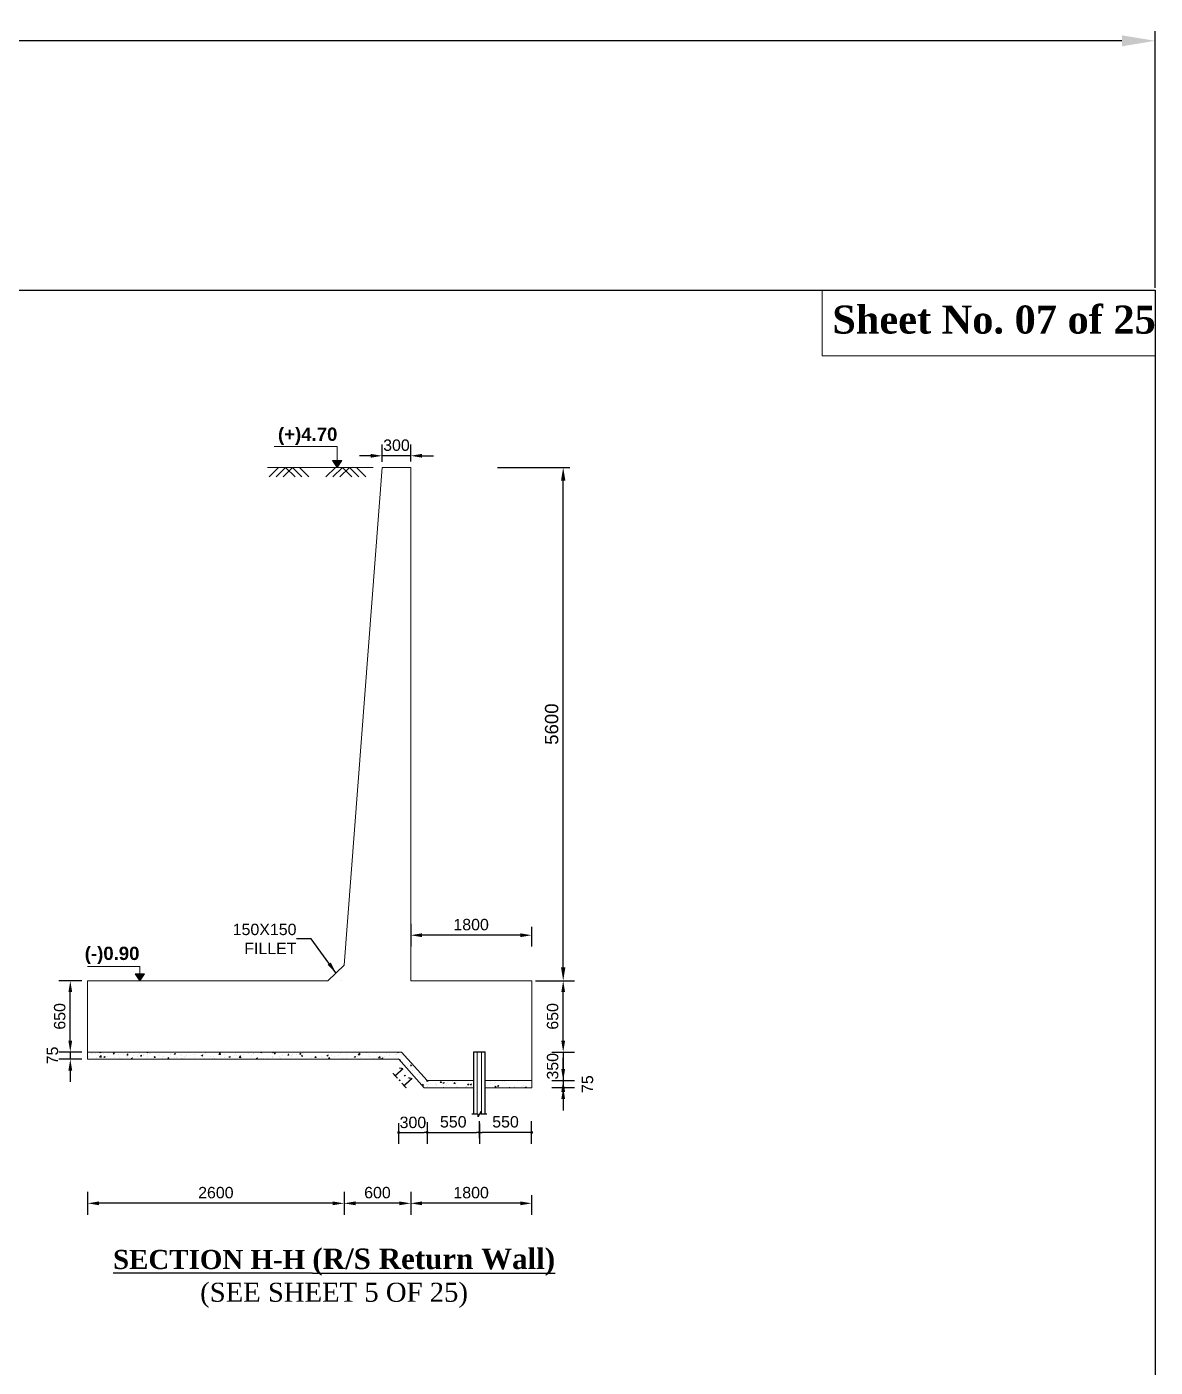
# Model space of a CAD drawing. Extents: x -358915 to 1258323, y -1667244 to -305611.
# Drawn here: x 372996 to 384873, y -1472801 to -1458699 of the extents above; entities that cross this region are included whole.
import ezdxf

# ---------------------------------------------------------------- set-up
doc = ezdxf.new("R2010")
doc.units = 0
doc.header["$LTSCALE"] = 300
doc.header["$MEASUREMENT"] = 0
doc.layers.get('0').update_dxf_attribs({"linetype": 'CONTINUOUS'})
doc.layers.get('DEFPOINTS').update_dxf_attribs({"linetype": 'CONTINUOUS'})
for name, color, linetype in [('Box', 7, 'CONTINUOUS'), ('LINE', 7, 'CONTINUOUS'), ('TXT', 7, 'CONTINUOUS')]:
    doc.layers.add(name, color=color, linetype=linetype)
doc.layers.add('Dim', color=7, linetype='CONTINUOUS', lineweight=9)
doc.layers.add('HATCH', color=252, linetype='CONTINUOUS', lineweight=5)
doc.styles.add('Arial', font='arial.ttf')
doc.styles.add('DIM', font='isocp3.shx')
doc.dimstyles.new('3', dxfattribs={"dimtxt": 225, "dimasz": 350, "dimexe": 100, "dimexo": 25, "dimgap": 9, "dimtad": 0, "dimdec": 0, "dimzin": 0, "dimdsep": 46, "dimtxsty": 'Standard', "dimcen": 0, "dimclrd": 5, "dimclre": 6, "dimclrt": 256, "dimadec": 0, "dimazin": 0, "dimtfac": 1, "dimtdec": 0, "dimtofl": 0, "dimtmove": 2, "dimatfit": 3, "dimfxl": 1, "dimtolj": 1, "dimtzin": 0, "dimarcsym": 0})
doc.dimstyles.new('dim_60', dxfattribs={"dimtxt": 120, "dimasz": 120, "dimexe": 60, "dimexo": 60, "dimgap": 50, "dimtad": 1, "dimdec": 0, "dimzin": 0, "dimdsep": 46, "dimtxsty": 'DIM', "dimcen": 0.09, "dimclrd": 5, "dimclre": 5, "dimclrt": 7, "dimadec": 0, "dimazin": 0, "dimtfac": 1, "dimtdec": 0, "dimtmove": 0, "dimatfit": 3, "dimfxl": 1, "dimtolj": 1, "dimtzin": 0, "dimarcsym": 0})
doc.dimstyles.new('dim_70', dxfattribs={"dimtxt": 140, "dimasz": 140, "dimexe": 70, "dimexo": 40, "dimgap": 50, "dimtad": 1, "dimdec": 0, "dimzin": 0, "dimdsep": 46, "dimtxsty": 'Arial', "dimcen": 0.09, "dimclrd": 5, "dimclre": 5, "dimclrt": 7, "dimadec": 0, "dimazin": 0, "dimtfac": 1, "dimtdec": 0, "dimtmove": 0, "dimatfit": 3, "dimfxl": 1, "dimtolj": 1, "dimtzin": 0, "dimarcsym": 0})

# ---------------------------------------------------------------- blocks, each defined once
blk = doc.blocks.new('*D347')
at = {"layer": 'DEFPOINTS', "color": 0, "ltscale": 500, "transparency": 16777216}
for p in [(376737, -1463212), (376737, -1463336), (377037, -1463332)]:
    blk.add_point(p, dxfattribs=at)
at = {"layer": 'Dim', "color": 5, "lineweight": -2, "ltscale": 500, "transparency": 16777216}
for p, q in [((376737, -1463276), (376737, -1463092)), ((377037, -1463272), (377037, -1463092)), ((376617, -1463212), (376497, -1463212)), ((377037, -1463212), (376737, -1463212)), ((377157, -1463212), (377277, -1463212))]:
    blk.add_line(p, q, dxfattribs=at)
at = {"layer": 'Dim', "color": 5, "ltscale": 500, "transparency": 16777216}
for points in [[(376617, -1463192), (376617, -1463232), (376737, -1463212)], [(377157, -1463192), (377157, -1463232), (377037, -1463212)]]:
    blk.add_solid(points, dxfattribs=at)
at = {"layer": 'Dim', "color": 7, "ltscale": 500, "transparency": 16777216, "insert": (376887, -1463101), "char_height": 120, "attachment_point": 5, "style": 'Arial'}
blk.add_mtext('\\A1;300', dxfattribs=at)
blk = doc.blocks.new('*D348')
at = {"layer": 'DEFPOINTS', "color": 0, "ltscale": 500, "transparency": 16777216}
for p in [(378441, -1469485), (378192, -1469785), (378642, -1469785)]:
    blk.add_point(p, dxfattribs=at)
at = {"layer": 'Dim', "color": 5, "lineweight": -2, "ltscale": 500, "transparency": 16777216}
for p, q in [((378642, -1469365), (378642, -1469245)), ((378522, -1469485), (378762, -1469485)), ((378642, -1469485), (378642, -1469785)), ((378522, -1469785), (378762, -1469785)), ((378642, -1469905), (378642, -1470025))]:
    blk.add_line(p, q, dxfattribs=at)
at = {"layer": 'Dim', "color": 5, "ltscale": 500, "transparency": 16777216}
for points in [[(378622, -1469365), (378662, -1469365), (378642, -1469485)], [(378622, -1469905), (378662, -1469905), (378642, -1469785)]]:
    blk.add_solid(points, dxfattribs=at)
at = {"layer": 'Dim', "color": 7, "ltscale": 500, "transparency": 16777216, "insert": (378531, -1469635), "char_height": 120, "attachment_point": 5, "rotation": 90, "style": 'Arial'}
blk.add_mtext('\\A1;350', dxfattribs=at)
blk = doc.blocks.new('*D349')
at = {"layer": 'DEFPOINTS', "color": 0, "ltscale": 500, "transparency": 16777216}
for p in [(378192, -1469785), (378192, -1469860), (378642, -1469860)]:
    blk.add_point(p, dxfattribs=at)
at = {"layer": 'Dim', "color": 5, "lineweight": -2, "ltscale": 500, "transparency": 16777216}
for p, q in [((378642, -1469665), (378642, -1469545)), ((378522, -1469785), (378762, -1469785)), ((378522, -1469860), (378762, -1469860)), ((378642, -1469785), (378642, -1469860)), ((378642, -1469980), (378642, -1470100))]:
    blk.add_line(p, q, dxfattribs=at)
at = {"layer": 'Dim', "color": 5, "ltscale": 500, "transparency": 16777216}
for points in [[(378622, -1469665), (378662, -1469665), (378642, -1469785)], [(378622, -1469980), (378662, -1469980), (378642, -1469860)]]:
    blk.add_solid(points, dxfattribs=at)
at = {"layer": 'Dim', "color": 7, "ltscale": 500, "transparency": 16777216, "insert": (378898, -1469823), "char_height": 120, "attachment_point": 5, "rotation": 90, "style": 'Arial'}
blk.add_mtext('\\A1;75', dxfattribs=at)
blk = doc.blocks.new('*D350')
at = {"layer": 'DEFPOINTS', "color": 0, "ltscale": 500, "transparency": 16777216}
for p in [(373454, -1469560), (373700, -1469560), (373856, -1469485)]:
    blk.add_point(p, dxfattribs=at)
at = {"layer": 'Dim', "color": 5, "lineweight": -2, "ltscale": 500, "transparency": 16777216}
for p, q in [((373454, -1469365), (373454, -1469245)), ((373574, -1469485), (373334, -1469485)), ((373574, -1469560), (373334, -1469560)), ((373454, -1469485), (373454, -1469560)), ((373454, -1469680), (373454, -1469800))]:
    blk.add_line(p, q, dxfattribs=at)
at = {"layer": 'Dim', "color": 5, "ltscale": 500, "transparency": 16777216}
for points in [[(373434, -1469365), (373474, -1469365), (373454, -1469485)], [(373434, -1469680), (373474, -1469680), (373454, -1469560)]]:
    blk.add_solid(points, dxfattribs=at)
at = {"layer": 'Dim', "color": 7, "ltscale": 500, "transparency": 16777216, "insert": (373266, -1469521), "char_height": 120, "attachment_point": 5, "rotation": 90, "style": 'Arial'}
blk.add_mtext('\\A1;75', dxfattribs=at)
blk = doc.blocks.new('*D351')
at = {"layer": 'DEFPOINTS', "color": 0, "ltscale": 500, "transparency": 16777216}
for p in [(376336, -1468987), (377037, -1468987), (376336, -1471077)]:
    blk.add_point(p, dxfattribs=at)
at = {"layer": 'Dim', "color": 5, "lineweight": -2, "ltscale": 500, "transparency": 16777216}
for p, q in [((376336, -1470957), (376336, -1471197)), ((377037, -1470957), (377037, -1471197)), ((376917, -1471077), (376456, -1471077))]:
    blk.add_line(p, q, dxfattribs=at)
at = {"layer": 'Dim', "color": 5, "ltscale": 500, "transparency": 16777216}
for points in [[(376456, -1471057), (376456, -1471097), (376336, -1471077)], [(376917, -1471057), (376917, -1471097), (377037, -1471077)]]:
    blk.add_solid(points, dxfattribs=at)
at = {"layer": 'Dim', "color": 7, "ltscale": 500, "transparency": 16777216, "insert": (376687, -1470965), "char_height": 120, "attachment_point": 5, "style": 'Arial'}
blk.add_mtext('\\A1;600', dxfattribs=at)
blk = doc.blocks.new('*D352')
at = {"layer": 'DEFPOINTS', "color": 0, "ltscale": 500, "transparency": 16777216}
for p in [(376336, -1468987), (373636, -1469977), (373636, -1471077)]:
    blk.add_point(p, dxfattribs=at)
at = {"layer": 'Dim', "color": 5, "lineweight": -2, "ltscale": 500, "transparency": 16777216}
for p, q in [((373636, -1470957), (373636, -1471197)), ((376336, -1470957), (376336, -1471197)), ((376216, -1471077), (373756, -1471077))]:
    blk.add_line(p, q, dxfattribs=at)
at = {"layer": 'Dim', "color": 5, "ltscale": 500, "transparency": 16777216}
for points in [[(373756, -1471057), (373756, -1471097), (373636, -1471077)], [(376216, -1471057), (376216, -1471097), (376336, -1471077)]]:
    blk.add_solid(points, dxfattribs=at)
at = {"layer": 'Dim', "color": 7, "ltscale": 500, "transparency": 16777216, "insert": (374986, -1470965), "char_height": 120, "attachment_point": 5, "style": 'Arial'}
blk.add_mtext('\\A1;2600', dxfattribs=at)
blk = doc.blocks.new('*D353')
at = {"layer": 'DEFPOINTS', "color": 0, "ltscale": 500, "transparency": 16777216}
for p in [(373454, -1468735), (373728, -1468735), (373728, -1469485)]:
    blk.add_point(p, dxfattribs=at)
at = {"layer": 'Dim', "color": 5, "lineweight": -2, "ltscale": 500, "transparency": 16777216}
for p, q in [((373574, -1468735), (373334, -1468735)), ((373454, -1469365), (373454, -1468855)), ((373574, -1469485), (373334, -1469485))]:
    blk.add_line(p, q, dxfattribs=at)
at = {"layer": 'Dim', "color": 5, "ltscale": 500, "transparency": 16777216}
for points in [[(373434, -1468855), (373474, -1468855), (373454, -1468735)], [(373434, -1469365), (373474, -1469365), (373454, -1469485)]]:
    blk.add_solid(points, dxfattribs=at)
at = {"layer": 'Dim', "color": 7, "ltscale": 500, "transparency": 16777216, "insert": (373343, -1469110), "char_height": 120, "attachment_point": 5, "rotation": 90, "style": 'Arial'}
blk.add_mtext('\\A1;650', dxfattribs=at)
blk = doc.blocks.new('*D354')
at = {"layer": 'DEFPOINTS', "color": 0, "ltscale": 500, "transparency": 16777216}
for p in [(378192, -1468735), (378642, -1468735), (378192, -1469485)]:
    blk.add_point(p, dxfattribs=at)
at = {"layer": 'Dim', "color": 5, "lineweight": -2, "ltscale": 500, "transparency": 16777216}
for p, q in [((378522, -1468735), (378762, -1468735)), ((378642, -1469365), (378642, -1468855)), ((378522, -1469485), (378762, -1469485))]:
    blk.add_line(p, q, dxfattribs=at)
at = {"layer": 'Dim', "color": 5, "ltscale": 500, "transparency": 16777216}
for points in [[(378622, -1468855), (378662, -1468855), (378642, -1468735)], [(378622, -1469365), (378662, -1469365), (378642, -1469485)]]:
    blk.add_solid(points, dxfattribs=at)
at = {"layer": 'Dim', "color": 7, "ltscale": 500, "transparency": 16777216, "insert": (378531, -1469110), "char_height": 120, "attachment_point": 5, "rotation": 90, "style": 'Arial'}
blk.add_mtext('\\A1;650', dxfattribs=at)
blk = doc.blocks.new('_Dot')
at = {"color": 0, "linetype": 'ByBlock', "lineweight": -2}
blk.add_line((-0.5, 0), (-1, 0), dxfattribs=at)
at = {"color": 0, "linetype": 'ByBlock', "const_width": 0.5}
blk.add_lwpolyline([(-0.25, 0, 1), (0.25, 0, 1)], format="xyb", close=True, dxfattribs=at)
blk = doc.blocks.new('*D355')
at = {"layer": 'DEFPOINTS', "color": 0, "ltscale": 500, "transparency": 16777216}
for p in [(377760, -1470331), (377760, -1470451), (378310, -1470521)]:
    blk.add_point(p, dxfattribs=at)
at = {"layer": 'Dim', "color": 5, "lineweight": -2, "ltscale": 500, "transparency": 16777216}
for p, q in [((377760, -1470391), (377760, -1470211)), ((378310, -1470451), (378310, -1470211)), ((378280, -1470331), (377790, -1470331))]:
    blk.add_line(p, q, dxfattribs=at)
at = {"layer": 'Dim', "color": 5, "lineweight": -2, "ltscale": 500, "transparency": 16777216, "xscale": 30, "yscale": 30, "zscale": 30, "rotation": 180}
blk.add_blockref('_Dot', (377760, -1470331), dxfattribs=at)
at = {"layer": 'Dim', "color": 5, "lineweight": -2, "ltscale": 500, "transparency": 16777216, "xscale": 30, "yscale": 30, "zscale": 30}
blk.add_blockref('_Dot', (378310, -1470331), dxfattribs=at)
at = {"layer": 'Dim', "color": 7, "ltscale": 500, "transparency": 16777216, "insert": (378035, -1470220), "char_height": 120, "attachment_point": 5, "style": 'Arial'}
blk.add_mtext('\\A1;550', dxfattribs=at)
blk = doc.blocks.new('*D356')
at = {"layer": 'DEFPOINTS', "color": 0, "ltscale": 500, "transparency": 16777216}
for p in [(377210, -1470164), (377760, -1470176), (377760, -1470331)]:
    blk.add_point(p, dxfattribs=at)
at = {"layer": 'Dim', "color": 5, "lineweight": -2, "ltscale": 500, "transparency": 16777216}
for p, q in [((377210, -1470224), (377210, -1470451)), ((377760, -1470236), (377760, -1470451)), ((377240, -1470331), (377730, -1470331))]:
    blk.add_line(p, q, dxfattribs=at)
at = {"layer": 'Dim', "color": 5, "lineweight": -2, "ltscale": 500, "transparency": 16777216, "xscale": 30, "yscale": 30, "zscale": 30, "rotation": 180}
blk.add_blockref('_Dot', (377210, -1470331), dxfattribs=at)
at = {"layer": 'Dim', "color": 5, "lineweight": -2, "ltscale": 500, "transparency": 16777216, "xscale": 30, "yscale": 30, "zscale": 30}
blk.add_blockref('_Dot', (377760, -1470331), dxfattribs=at)
at = {"layer": 'Dim', "color": 7, "ltscale": 500, "transparency": 16777216, "insert": (377485, -1470220), "char_height": 120, "attachment_point": 5, "style": 'Arial'}
blk.add_mtext('\\A1;550', dxfattribs=at)
blk = doc.blocks.new('*D357')
at = {"layer": 'DEFPOINTS', "color": 0, "ltscale": 500, "transparency": 16777216}
for p in [(376910, -1470172), (377210, -1470214), (377210, -1470331)]:
    blk.add_point(p, dxfattribs=at)
at = {"layer": 'Dim', "color": 5, "lineweight": -2, "ltscale": 500, "transparency": 16777216}
for p, q in [((376910, -1470232), (376910, -1470451)), ((377210, -1470274), (377210, -1470451)), ((376940, -1470331), (377180, -1470331))]:
    blk.add_line(p, q, dxfattribs=at)
at = {"layer": 'Dim', "color": 5, "lineweight": -2, "ltscale": 500, "transparency": 16777216, "xscale": 30, "yscale": 30, "zscale": 30, "rotation": 180}
blk.add_blockref('_Dot', (376910, -1470331), dxfattribs=at)
at = {"layer": 'Dim', "color": 5, "lineweight": -2, "ltscale": 500, "transparency": 16777216, "xscale": 30, "yscale": 30, "zscale": 30}
blk.add_blockref('_Dot', (377210, -1470331), dxfattribs=at)
at = {"layer": 'Dim', "color": 7, "ltscale": 500, "transparency": 16777216, "insert": (377060, -1470226), "char_height": 120, "attachment_point": 5, "style": 'Arial'}
blk.add_mtext('\\A1;300', dxfattribs=at)
blk = doc.blocks.new('*D358')
at = {"layer": 'DEFPOINTS', "color": 0, "ltscale": 500, "transparency": 16777216}
for p in [(377037, -1469152), (378310, -1470930), (377037, -1471077)]:
    blk.add_point(p, dxfattribs=at)
at = {"layer": 'Dim', "color": 5, "lineweight": -2, "ltscale": 500, "transparency": 16777216}
for p, q in [((377037, -1470957), (377037, -1471197)), ((378310, -1470990), (378310, -1471197)), ((378190, -1471077), (377157, -1471077))]:
    blk.add_line(p, q, dxfattribs=at)
at = {"layer": 'Dim', "color": 5, "ltscale": 500, "transparency": 16777216}
for points in [[(377157, -1471057), (377157, -1471097), (377037, -1471077)], [(378190, -1471057), (378190, -1471097), (378310, -1471077)]]:
    blk.add_solid(points, dxfattribs=at)
at = {"layer": 'Dim', "color": 7, "ltscale": 500, "transparency": 16777216, "insert": (377673, -1470965), "char_height": 120, "attachment_point": 5, "style": 'Arial'}
blk.add_mtext('\\A1;1800', dxfattribs=at)
blk = doc.blocks.new('*D378')
at = {"layer": 'Box', "color": 5, "lineweight": -2, "transparency": 16777216}
for p, q in [((377950, -1463335), (378712, -1463335)), ((378642, -1468595), (378642, -1463475)), ((378350, -1468735), (378712, -1468735))]:
    blk.add_line(p, q, dxfattribs=at)
at = {"layer": 'Box', "color": 5, "transparency": 16777216}
for points in [[(378619, -1463475), (378665, -1463475), (378642, -1463335)], [(378619, -1468595), (378665, -1468595), (378642, -1468735)]]:
    blk.add_solid(points, dxfattribs=at)
at = {"layer": 'DEFPOINTS', "color": 0, "transparency": 16777216}
for p in [(377910, -1463335), (378642, -1463335), (378310, -1468735)]:
    blk.add_point(p, dxfattribs=at)
at = {"layer": 'Box', "color": 7, "transparency": 16777216, "insert": (378521, -1466035), "char_height": 140, "attachment_point": 5, "rotation": 90, "style": 'Arial'}
blk.add_mtext('\\A1;5600', dxfattribs=at)
blk = doc.blocks.new('*D1357')
at = {"layer": 'DEFPOINTS', "color": 0, "ltscale": 500, "transparency": 16777216}
for p in [(377037, -1466331), (378310, -1468109), (377037, -1468256)]:
    blk.add_point(p, dxfattribs=at)
at = {"layer": 'Dim', "color": 5, "lineweight": -2, "ltscale": 500, "transparency": 16777216}
for p, q in [((377037, -1468136), (377037, -1468376)), ((378310, -1468169), (378310, -1468376)), ((378190, -1468256), (377157, -1468256))]:
    blk.add_line(p, q, dxfattribs=at)
at = {"layer": 'Dim', "color": 5, "ltscale": 500, "transparency": 16777216}
for points in [[(377157, -1468236), (377157, -1468276), (377037, -1468256)], [(378190, -1468236), (378190, -1468276), (378310, -1468256)]]:
    blk.add_solid(points, dxfattribs=at)
at = {"layer": 'Dim', "color": 7, "ltscale": 500, "transparency": 16777216, "insert": (377673, -1468145), "char_height": 120, "attachment_point": 5, "style": 'Arial'}
blk.add_mtext('\\A1;1800', dxfattribs=at)
blk = doc.blocks.new('*D1498')
at = {"layer": 'DEFPOINTS', "color": 0, "ltscale": 0.5, "transparency": 16777216}
for p in [(384873, -1458846), (348908, -1461471), (384873, -1461471)]:
    blk.add_point(p, dxfattribs=at)
at = {"layer": 'LINE', "color": 6, "lineweight": -2, "ltscale": 0.5, "transparency": 16777216}
for p, q in [((348908, -1461446), (348908, -1458746)), ((384873, -1461446), (384873, -1458746))]:
    blk.add_line(p, q, dxfattribs=at)
at = {"layer": 'LINE', "color": 5, "lineweight": -2, "ltscale": 0.5, "transparency": 16777216}
for p, q in [((349258, -1458846), (366357, -1458846)), ((384523, -1458846), (367425, -1458846))]:
    blk.add_line(p, q, dxfattribs=at)
at = {"layer": 'LINE', "color": 5, "ltscale": 0.5, "transparency": 16777216}
for points in [[(349258, -1458788), (349258, -1458904), (348908, -1458846)], [(384523, -1458788), (384523, -1458904), (384873, -1458846)]]:
    blk.add_solid(points, dxfattribs=at)
at = {"layer": 'LINE', "ltscale": 0.5, "transparency": 16777216, "insert": (366891, -1458846), "char_height": 225, "attachment_point": 5}
blk.add_mtext('\\A1;35965', dxfattribs=at)

msp = doc.modelspace()

# ---------------------------------------------------------------- hatches: boundary and pattern name
at = {"layer": 'Dim', "ltscale": 500}
h = msp.add_hatch(color=15, dxfattribs=at)
h.dxf.hatch_style = 1
h.paths.add_polyline_path([(376263.8, -1463260.8), (376313.5, -1463260.8), (376263.8, -1463334.7)])
h.paths.add_polyline_path([(376214.1, -1463260.8), (376263.8, -1463260.8), (376263.8, -1463334.7)])
h = msp.add_hatch(color=15, dxfattribs=at)
h.dxf.hatch_style = 1
h.paths.add_polyline_path([(374185.3, -1468661.2), (374235.1, -1468661.2), (374185.3, -1468735.1)])
h.paths.add_polyline_path([(374135.6, -1468661.2), (374185.3, -1468661.2), (374185.3, -1468735.1)])
at = {"layer": 'HATCH', "ltscale": 10}
h = msp.add_hatch(dxfattribs=at)
h.set_pattern_fill('ANSI31', color=256, scale=375, angle=45, style=0)
h.set_pattern_definition([(90, (348345.975, -1460173.635), (-46.875, 7e-15), [])])
h.paths.add_polyline_path([(377820.4, -1470139.8), (377776.1, -1470139.8), (377776.1, -1470111.3), (377748.1, -1470166.7), (377748.1, -1470139.8), (377700.4, -1470139.2), (377700.4, -1469485.1), (377820.4, -1469485.1)])

# ---------------------------------------------------------------- linework, layer by layer
at = {"color": 7, "lineweight": 15}
for p, q in [((376336.5, -1468570.4), (376736.6, -1463334.7)), ((376736.6, -1463334.7), (377036.6, -1463334.7)), ((377036.6, -1468735.1), (377036.6, -1463334.7)), ((376336.5, -1468570.4), (376163.1, -1468735.1)), ((376163.1, -1468735.1), (373636.5, -1468735.1)), ((373636.5, -1469560.1), (373636.5, -1468735.1)), ((376310.4, -1468735.1), (376310.4, -1468735.1)), ((378310.4, -1468735.1), (377036.6, -1468735.1)), ((378310.4, -1469860.1), (378310.4, -1468735.1)), ((376941.4, -1469485.1), (373636.5, -1469485.1)), ((373636.5, -1469560.1), (376910.3, -1469560.1)), ((377700.4, -1469860.1), (377179.3, -1469860.1)), ((377700.4, -1469785.1), (377210.4, -1469785.1)), ((378310.4, -1469785.1), (377820.4, -1469785.1)), ((378310.4, -1469860.1), (377820.4, -1469860.1))]:
    msp.add_line(p, q, dxfattribs=at)
for points in [[(376910.3, -1469560.1), (377179.3, -1469860.1)], [(376941.4, -1469485.1), (377210.4, -1469785.1)]]:
    msp.add_lwpolyline(points, dxfattribs=at)
at = {"layer": 'Dim', "ltscale": 500}
for points in [[(376263.8, -1463260.8), (376263.8, -1463113.6), (375601.2, -1463113.6)], [(374185.3, -1468661.2), (374185.3, -1468585.3), (373633.6, -1468585.3)]]:
    msp.add_lwpolyline(points, dxfattribs=at)
for points in [[(376263.8, -1463334.7), (376214.1, -1463260.8), (376313.5, -1463260.8)], [(374185.3, -1468735.1), (374235.1, -1468661.2), (374135.6, -1468661.2)]]:
    msp.add_lwpolyline(points, close=True, dxfattribs=at)
at = {"layer": 'HATCH', "color": 8, "lineweight": 15}
msp.add_line((376641.6, -1463334.7), (375529.8, -1463334.7), dxfattribs=at)
for points in [[(375645.8, -1463334.7), (375546, -1463434.6)], [(375719.3, -1463334.7), (375619.5, -1463434.6)], [(375792.9, -1463334.7), (375693, -1463434.6)], [(375719.3, -1463334.7), (375819.2, -1463434.6)], [(375792.9, -1463334.7), (375892.7, -1463434.6)], [(375866.4, -1463334.7), (375966.3, -1463434.6)], [(376245.2, -1463334.7), (376145.3, -1463434.6)], [(376318.7, -1463334.7), (376218.9, -1463434.6)], [(376392.3, -1463334.7), (376292.4, -1463434.6)], [(376318.7, -1463334.7), (376418.6, -1463434.6)], [(376392.3, -1463334.7), (376492.1, -1463434.6)], [(376465.8, -1463334.7), (376565.7, -1463434.6)]]:
    msp.add_lwpolyline(points, dxfattribs=at)
at = {"layer": 'LINE', "color": 2, "lineweight": 15}
for p, q in [((373649.7, -1469533.5), (373649.7, -1469533.5)), ((373679.7, -1469503), (373679.7, -1469503)), ((373692.7, -1469501.3), (373692.7, -1469501.3)), ((373721.8, -1469500.1), (373721.8, -1469500.1)), ((373727.7, -1469547), (373727.7, -1469547)), ((373750.7, -1469520.7), (373750.7, -1469520.7)), ((373762.1, -1469491.5), (373767.5, -1469485.1)), ((373762.1, -1469491.5), (373774, -1469492.6)), ((373762.7, -1469539), (373778.3, -1469522.8)), ((373762.7, -1469539.1), (373780.4, -1469541.8)), ((373771.9, -1469493.5), (373771.9, -1469493.5)), ((373774, -1469492.6), (373772.7, -1469485.1)), ((373780.4, -1469541.8), (373778.2, -1469522.8)), ((373799.5, -1469505.8), (373799.5, -1469505.8)), ((373805.7, -1469537.1), (373819.7, -1469531.7)), ((373805.7, -1469537.1), (373815.7, -1469543.8)), ((373815.7, -1469543.8), (373819.7, -1469531.7)), ((373844.3, -1469526.9), (373844.3, -1469526.9)), ((373854.6, -1469505.7), (373854.6, -1469505.7)), ((373905.5, -1469504.1), (373915.2, -1469492.6)), ((373905.5, -1469504.1), (373917.5, -1469505.1)), ((373906.3, -1469510.3), (373906.3, -1469510.3)), ((373917.5, -1469505.1), (373915.2, -1469492.6)), ((373921.3, -1469545.8), (373921.3, -1469545.8)), ((373954.8, -1469558.2), (373954.8, -1469558.2)), ((373957.2, -1469491.6), (373957.2, -1469491.6)), ((373960.9, -1469506.9), (373960.9, -1469506.9)), ((373970.9, -1469487.9), (373970.9, -1469487.9)), ((373971.4, -1469539.2), (373971.4, -1469539.2)), ((373987.7, -1469560.1), (373991.8, -1469555.9)), ((373992.2, -1469560.1), (373991.7, -1469556)), ((374013, -1469514.8), (374013, -1469514.8)), ((374047.1, -1469529.2), (374047.1, -1469529.2)), ((374049, -1469516.6), (374058.6, -1469505.1)), ((374049, -1469516.6), (374060.9, -1469517.7)), ((374055.8, -1469545.4), (374055.8, -1469545.4)), ((374060.9, -1469517.7), (374058.6, -1469505.1)), ((374077.6, -1469486.9), (374077.6, -1469486.9)), ((374077.6, -1469492.5), (374077.6, -1469492.5)), ((374093.1, -1469553.1), (374107.1, -1469547.7)), ((374093.1, -1469553.1), (374103.1, -1469559.8)), ((374103.1, -1469559.8), (374107.1, -1469547.7)), ((374119.8, -1469519.3), (374119.8, -1469519.3)), ((374154, -1469556.9), (374154, -1469556.9)), ((374159.7, -1469530.4), (374159.7, -1469530.4)), ((374173.4, -1469512.6), (374173.4, -1469512.6)), ((374184.4, -1469497), (374184.4, -1469497)), ((374192.4, -1469529.2), (374202.1, -1469517.7)), ((374192.4, -1469529.2), (374204.4, -1469530.2)), ((374204.4, -1469530.2), (374202.1, -1469517.7)), ((374223.5, -1469506), (374223.5, -1469506)), ((374226.6, -1469523.8), (374226.6, -1469523.8)), ((374261.2, -1469488.6), (374270.2, -1469485.1)), ((374261.2, -1469488.6), (374271.1, -1469495.3)), ((374262.4, -1469516.3), (374262.4, -1469516.3)), ((374270.6, -1469536.9), (374270.6, -1469536.9)), ((374271.1, -1469495.3), (374274.6, -1469485.1)), ((374291.2, -1469501.5), (374291.2, -1469501.5)), ((374299.3, -1469496), (374299.3, -1469496)), ((374333.3, -1469528.3), (374333.3, -1469528.3)), ((374335.9, -1469541.7), (374345.5, -1469530.2)), ((374335.9, -1469541.7), (374347.8, -1469542.8)), ((374347.8, -1469542.8), (374345.5, -1469530.2)), ((374363.4, -1469503.5), (374363.4, -1469503.5)), ((374373, -1469558.3), (374373, -1469558.3)), ((374387.2, -1469516.8), (374387.2, -1469516.8)), ((374397.9, -1469506), (374397.9, -1469506)), ((374423, -1469551.7), (374423, -1469551.7)), ((374440.1, -1469532.9), (374440.1, -1469532.9)), ((374464.9, -1469555.1), (374464.9, -1469555.1)), ((374467.3, -1469488.5), (374467.3, -1469488.5)), ((374479.3, -1469554.3), (374489, -1469542.8)), ((374479.3, -1469554.3), (374491.3, -1469555.3)), ((374491.3, -1469555.3), (374489, -1469542.8)), ((374498.8, -1469541.7), (374498.8, -1469541.7)), ((374503.9, -1469496.8), (374503.9, -1469496.8)), ((374504.7, -1469510.5), (374504.7, -1469510.5)), ((374546.9, -1469537.4), (374546.9, -1469537.4)), ((374548.6, -1469504.6), (374562.6, -1469499.2)), ((374548.6, -1469504.6), (374558.6, -1469511.3)), ((374558.6, -1469511.3), (374562.6, -1469499.2)), ((374567.6, -1469541), (374567.6, -1469541)), ((374611.4, -1469515), (374611.4, -1469515)), ((374625.1, -1469525.1), (374625.1, -1469525.1)), ((374628.4, -1469560.1), (374632.4, -1469555.3)), ((374633.3, -1469560.1), (374632.4, -1469555.3)), ((374653.6, -1469541.9), (374653.6, -1469541.9)), ((374668.6, -1469528.2), (374668.6, -1469528.2)), ((374675.2, -1469518.5), (374675.2, -1469518.5)), ((374718.2, -1469519.5), (374718.2, -1469519.5)), ((374750.9, -1469508.5), (374750.9, -1469508.5)), ((374760.4, -1469546.4), (374760.4, -1469546.4)), ((374772.4, -1469513.2), (374772.4, -1469513.2)), ((374825, -1469524), (374825, -1469524)), ((374836, -1469520.6), (374850, -1469515.2)), ((374836, -1469520.6), (374846, -1469527.3)), ((374845.5, -1469556.1), (374845.5, -1469556.1)), ((374846, -1469527.3), (374850, -1469515.2)), ((374867.1, -1469550.9), (374867.1, -1469550.9)), ((374875.1, -1469499.2), (374875.1, -1469499.2)), ((374877.2, -1469491.9), (374877.2, -1469491.9)), ((374927.3, -1469485.3), (374927.3, -1469485.3)), ((374931.7, -1469528.5), (374931.7, -1469528.5)), ((374950.4, -1469554.2), (374950.4, -1469554.2)), ((374962.2, -1469536.1), (374962.2, -1469536.1)), ((374973.7, -1469552.9), (374973.7, -1469552.9)), ((374973.9, -1469555.4), (374973.9, -1469555.4)), ((374976.2, -1469486.4), (374976.2, -1469486.4)), ((375016.8, -1469509.8), (375034.6, -1469512.5)), ((375016.9, -1469509.7), (375032.5, -1469493.5)), ((375034.6, -1469512.5), (375032.4, -1469493.5)), ((375038.5, -1469533.1), (375038.5, -1469533.1)), ((375076.7, -1469537.6), (375076.7, -1469537.6)), ((375077.6, -1469537.9), (375077.6, -1469537.9)), ((375078.8, -1469516.1), (375078.8, -1469516.1)), ((375080.7, -1469559.9), (375080.7, -1469559.9)), ((375123.5, -1469536.6), (375137.5, -1469531.3)), ((375123.5, -1469536.6), (375133.4, -1469543.3)), ((375126.7, -1469560), (375126.7, -1469560)), ((375126.8, -1469531), (375126.8, -1469531)), ((375133.4, -1469543.3), (375137.5, -1469531.3)), ((375145.3, -1469537.6), (375145.3, -1469537.6)), ((375180.3, -1469523.9), (375180.3, -1469523.9)), ((375195.4, -1469496), (375195.4, -1469496)), ((375202.5, -1469521), (375202.5, -1469521)), ((375230.3, -1469542.9), (375248.1, -1469545.6)), ((375230.4, -1469542.8), (375245.9, -1469526.6)), ((375243.4, -1469539.9), (375243.4, -1469539.9)), ((375248.1, -1469545.6), (375245.9, -1469526.6)), ((375252, -1469542.1), (375252, -1469542.1)), ((375281.3, -1469511.1), (375281.3, -1469511.1)), ((375328.8, -1469504.4), (375328.8, -1469504.4)), ((375358.8, -1469546.6), (375358.8, -1469546.6)), ((375360, -1469519.9), (375360, -1469519.9)), ((375378.9, -1469497.8), (375378.9, -1469497.8)), ((375385.2, -1469496.1), (375385.2, -1469496.1)), ((375410.9, -1469552.6), (375424.9, -1469547.3)), ((375410.9, -1469552.6), (375420.8, -1469559.4)), ((375420.8, -1469559.4), (375424.9, -1469547.3)), ((375454.7, -1469487.8), (375454.7, -1469487.8)), ((375455.8, -1469491.7), (375461.3, -1469485.1)), ((375455.8, -1469491.7), (375467.7, -1469492.7)), ((375459, -1469560.1), (375459.4, -1469559.7)), ((375459.3, -1469560.1), (375459.3, -1469559.8)), ((375465.6, -1469551.1), (375465.6, -1469551.1)), ((375467.7, -1469492.7), (375466.3, -1469485.1)), ((375476.6, -1469499.9), (375476.6, -1469499.9)), ((375485.4, -1469548.6), (375485.4, -1469548.6)), ((375528.4, -1469550.1), (375528.4, -1469550.1)), ((375572.3, -1469555.6), (375572.3, -1469555.6)), ((375578.4, -1469543.5), (375578.4, -1469543.5)), ((375578.9, -1469488.1), (375586.8, -1469485.1)), ((375578.9, -1469488.1), (375588.9, -1469494.9)), ((375586.5, -1469535.7), (375586.5, -1469535.7)), ((375588.9, -1469494.9), (375592.2, -1469485.1)), ((375599.2, -1469504.2), (375608.9, -1469492.7)), ((375599.2, -1469504.2), (375611.2, -1469505.3)), ((375611.2, -1469505.3), (375608.8, -1469492.7)), ((375654.2, -1469533.5), (375654.2, -1469533.5)), ((375669.7, -1469549.9), (375669.7, -1469549.9)), ((375690.3, -1469520.8), (375690.3, -1469520.8)), ((375742.7, -1469516.8), (375752.3, -1469505.3)), ((375742.7, -1469516.8), (375754.6, -1469517.8)), ((375754.6, -1469517.8), (375752.3, -1469505.3)), ((375780.5, -1469516.9), (375780.5, -1469516.9)), ((375786.3, -1469529.9), (375786.3, -1469529.9)), ((375793, -1469506.7), (375793, -1469506.7)), ((375830.5, -1469510.3), (375830.5, -1469510.3)), ((375866.4, -1469504.2), (375880.4, -1469498.8)), ((375866.4, -1469504.2), (375876.3, -1469510.9)), ((375876.3, -1469510.9), (375880.4, -1469498.8)), ((375886.1, -1469529.3), (375895.8, -1469517.8)), ((375886.1, -1469529.3), (375898.1, -1469530.4)), ((375894.1, -1469493.9), (375894.1, -1469493.9)), ((375898.1, -1469530.4), (375895.8, -1469517.8)), ((375902.9, -1469509.8), (375902.9, -1469509.8)), ((375906.3, -1469500.3), (375906.3, -1469500.3)), ((375995.5, -1469545.5), (375995.5, -1469545.5)), ((376019.6, -1469489.8), (376019.6, -1469489.8)), ((376029.6, -1469541.9), (376039.2, -1469530.4)), ((376029.6, -1469541.9), (376041.5, -1469542.9)), ((376030.1, -1469556), (376030.1, -1469556)), ((376041.5, -1469542.9), (376039.2, -1469530.4)), ((376098.2, -1469531.4), (376098.2, -1469531.4)), ((376105.8, -1469546), (376105.8, -1469546)), ((376153.8, -1469520.2), (376167.8, -1469514.8)), ((376153.8, -1469520.2), (376163.7, -1469526.9)), ((376163.7, -1469526.9), (376167.8, -1469514.8)), ((376173, -1469554.4), (376182.7, -1469542.9)), ((376173, -1469554.4), (376185, -1469555.5)), ((376185, -1469555.5), (376182.7, -1469542.9)), ((376199.2, -1469518.6), (376199.2, -1469518.6)), ((376232.1, -1469529.4), (376232.1, -1469529.4)), ((376282.2, -1469522.8), (376282.2, -1469522.8)), ((376303.1, -1469503.6), (376303.1, -1469503.6)), ((376322.2, -1469560.1), (376326.1, -1469555.5)), ((376327, -1469560.1), (376326.1, -1469555.5)), ((376357.9, -1469512.8), (376357.9, -1469512.8)), ((376361.2, -1469549.1), (376361.2, -1469549.1)), ((376403.3, -1469556.1), (376403.3, -1469556.1)), ((376405.8, -1469489.5), (376405.8, -1469489.5)), ((376441.2, -1469536.2), (376455.2, -1469530.8)), ((376441.2, -1469536.2), (376451.2, -1469542.9)), ((376451.2, -1469542.9), (376455.2, -1469530.8)), ((376465.4, -1469489.5), (376465.4, -1469489.5)), ((376477.9, -1469529.1), (376477.9, -1469529.1)), ((376484.2, -1469496.2), (376484.2, -1469496.2)), ((376484.5, -1469513.5), (376500.1, -1469497.3)), ((376484.5, -1469513.6), (376502.2, -1469516.3)), ((376502.2, -1469516.3), (376500, -1469497.3)), ((376504.4, -1469543.3), (376504.4, -1469543.3)), ((376534.3, -1469489.6), (376534.3, -1469489.6)), ((376557.4, -1469558.5), (376557.4, -1469558.5)), ((376572.2, -1469494), (376572.2, -1469494)), ((376594.5, -1469509), (376594.5, -1469509)), ((376608.2, -1469528.3), (376608.2, -1469528.3)), ((376642.4, -1469553), (376642.4, -1469553)), ((376678.9, -1469498.5), (376678.9, -1469498.5)), ((376683.7, -1469541.9), (376683.7, -1469541.9)), ((376697.9, -1469546.7), (376715.7, -1469549.4)), ((376698, -1469546.6), (376713.6, -1469530.4)), ((376710.9, -1469514.2), (376710.9, -1469514.2)), ((376711.1, -1469489), (376711.1, -1469489)), ((376715.7, -1469549.4), (376713.5, -1469530.4)), ((376728.6, -1469552.2), (376742.6, -1469546.8)), ((376728.6, -1469552.2), (376738.6, -1469558.9)), ((376733.8, -1469535.3), (376733.8, -1469535.3)), ((376738.6, -1469558.9), (376742.6, -1469546.8)), ((376759.1, -1469532.9), (376759.1, -1469532.9)), ((376785.7, -1469503), (376785.7, -1469503)), ((376809.6, -1469525.3), (376809.6, -1469525.3)), ((376811.9, -1469501.4), (376811.9, -1469501.4)), ((376875.7, -1469512.9), (376875.7, -1469512.9)), ((376892.4, -1469507.5), (376892.4, -1469507.5)), ((376896.7, -1469487.7), (376903.4, -1469485.1)), ((376896.7, -1469487.7), (376906.6, -1469494.4)), ((376906.6, -1469494.4), (376909.8, -1469485.1)), ((376913.4, -1469553), (376913.4, -1469553)), ((376915.8, -1469486.4), (376915.8, -1469486.4)), ((376919.9, -1469570.9), (376927, -1469563.5)), ((376928.9, -1469580.9), (376926.9, -1469563.6)), ((376933.3, -1469581), (376933.3, -1469581)), ((376935.9, -1469508.7), (376935.9, -1469508.7)), ((376952.1, -1469582.9), (376952.1, -1469582.9)), ((376960.3, -1469614.3), (376960.3, -1469614.3)), ((377009.1, -1469571), (377009.1, -1469571)), ((377013.6, -1469605.5), (377013.6, -1469605.5)), ((377033.7, -1469629.7), (377043.4, -1469618.2)), ((377045.7, -1469630.8), (377043.4, -1469618.2)), ((377002.4, -1469641.1), (377002.4, -1469641.1)), ((377011.2, -1469672), (377011.2, -1469672)), ((377033.7, -1469629.7), (377045.7, -1469630.8)), ((377060.5, -1469682.2), (377060.5, -1469682.2)), ((377080.2, -1469705.6), (377080.2, -1469705.6)), ((377108.4, -1469726.1), (377108.4, -1469726.1)), ((377109.8, -1469725.8), (377109.8, -1469725.8)), ((377134, -1469724.9), (377134, -1469724.9)), ((377103.4, -1469774.5), (377103.4, -1469774.5)), ((377156.8, -1469835.1), (377167, -1469824.5)), ((377163.7, -1469842.7), (377169.1, -1469843.6)), ((377169.1, -1469843.6), (377166.9, -1469824.6)), ((377177.1, -1469836.7), (377177.1, -1469836.7)), ((377184.8, -1469796.1), (377184.8, -1469796.1)), ((377201.8, -1469831.6), (377201.8, -1469831.6)), ((377204.9, -1469792.7), (377211.3, -1469785.1)), ((377204.9, -1469792.7), (377216.9, -1469793.8)), ((377208.8, -1469844), (377208.8, -1469844)), ((377216.9, -1469793.8), (377215.3, -1469785.1)), ((377227.1, -1469830.1), (377227.1, -1469830.1)), ((377244, -1469858.5), (377244, -1469858.5)), ((377302.9, -1469820.2), (377302.9, -1469820.2)), ((377308.6, -1469836.2), (377308.6, -1469836.2)), ((377311.5, -1469829.9), (377311.5, -1469829.9)), ((377348.4, -1469805.3), (377358, -1469793.8)), ((377348.4, -1469805.3), (377360.3, -1469806.3)), ((377360.3, -1469806.3), (377358, -1469793.8)), ((377374.2, -1469809.8), (377388.2, -1469804.4)), ((377374.2, -1469809.8), (377384.2, -1469816.5)), ((377378, -1469860.1), (377380.4, -1469857.6)), ((377380.6, -1469860.1), (377380.3, -1469857.7)), ((377384.2, -1469816.5), (377388.2, -1469804.4)), ((377412.5, -1469817.1), (377412.5, -1469817.1)), ((377415.4, -1469840.7), (377415.4, -1469840.7)), ((377429.2, -1469803.5), (377429.2, -1469803.5)), ((377479.2, -1469796.9), (377479.2, -1469796.9)), ((377491.8, -1469817.8), (377501.5, -1469806.3)), ((377491.8, -1469817.8), (377503.8, -1469818.9)), ((377503.8, -1469818.9), (377501.5, -1469806.3)), ((377516.4, -1469802.1), (377516.4, -1469802.1)), ((377522.1, -1469845.2), (377522.1, -1469845.2)), ((377526.4, -1469855.4), (377526.4, -1469855.4)), ((377555, -1469787), (377555, -1469787)), ((377616.7, -1469854.6), (377616.7, -1469854.6)), ((377619.1, -1469788), (377619.1, -1469788)), ((377628.7, -1469849.2), (377628.7, -1469849.2)), ((377628.9, -1469849.7), (377628.9, -1469849.7)), ((377635.3, -1469830.4), (377644.9, -1469818.9)), ((377635.3, -1469830.4), (377647.2, -1469831.4)), ((377643, -1469835.4), (377643, -1469835.4)), ((377647.2, -1469831.4), (377644.9, -1469818.9)), ((377661.6, -1469825.8), (377675.6, -1469820.4)), ((377661.6, -1469825.8), (377671.6, -1469832.5)), ((377671.6, -1469832.5), (377675.6, -1469820.4)), ((377678.8, -1469842.6), (377678.8, -1469842.6)), ((377821.6, -1469826.8), (377821.6, -1469826.8)), ((377842.4, -1469858.7), (377842.4, -1469858.7)), ((377876.3, -1469795.3), (377876.3, -1469795.3)), ((377880.8, -1469816), (377880.8, -1469816)), ((377922.2, -1469855.5), (377931.8, -1469844)), ((377922.2, -1469855.5), (377934.1, -1469856.5)), ((377924.2, -1469812.7), (377924.2, -1469812.7)), ((377924.2, -1469839.2), (377924.2, -1469839.2)), ((377930.9, -1469809.4), (377930.9, -1469809.4)), ((377934.1, -1469856.5), (377931.8, -1469844)), ((377949.1, -1469841.8), (377963.1, -1469836.5)), ((377949.1, -1469841.8), (377959, -1469848.5)), ((377959, -1469848.5), (377963.1, -1469836.5)), ((378006.6, -1469799.5), (378006.6, -1469799.5)), ((378025.3, -1469799.9), (378025.3, -1469799.9)), ((378040.9, -1469819.2), (378040.9, -1469819.2)), ((378072.3, -1469860.1), (378075.3, -1469856.5)), ((378075.9, -1469860.1), (378075.3, -1469856.5)), ((378126.7, -1469851.5), (378126.7, -1469851.5)), ((378130.4, -1469855.1), (378130.4, -1469855.1)), ((378157.5, -1469799.2), (378157.5, -1469799.2)), ((378206.1, -1469845.2), (378206.1, -1469845.2)), ((378229.4, -1469837.4), (378229.4, -1469837.4)), ((378236.5, -1469857.9), (378250.5, -1469852.5)), ((378236.5, -1469857.9), (378239.8, -1469860.1)), ((378247.9, -1469860.1), (378250.5, -1469852.5))]:
    msp.add_line(p, q, dxfattribs=at)
at = {"layer": 'LINE'}
for p, q in [((377700.4, -1470139.2), (377700.4, -1469483.2)), ((377700.4, -1469483.2), (377820.4, -1469483.2)), ((377820.4, -1469785.1), (377820.4, -1469483.2)), ((377820.4, -1470139.2), (377820.4, -1469483.2)), ((377747.7, -1470139.8), (377681.7, -1470139.8)), ((377776.1, -1470111.3), (377748.1, -1470166.7)), ((377748.1, -1470166.7), (377748.1, -1470139.8)), ((377776.1, -1470139.8), (377776.1, -1470111.3)), ((377838.8, -1470139.8), (377776.1, -1470139.8))]:
    msp.add_line(p, q, dxfattribs=at)
msp.add_lwpolyline([(384873.1, -1486903.5), (348908.2, -1486903.5), (348908.2, -1461471.1), (384873.1, -1461471.1)], close=True, dxfattribs=at)
at = {"layer": 'LINE', "lineweight": 9}
msp.add_lwpolyline([(384873.1, -1461471.1), (381368.7, -1461471.1), (381368.7, -1462158.6), (384873.1, -1462158.6)], close=True, dxfattribs=at)

# ---------------------------------------------------------------- texts
at = {"layer": 'LINE', "color": 7, "lineweight": 9, "insert": (381474.3, -1461630.9), "char_height": 295.132, "width": 10601.034, "attachment_point": 1}
msp.add_mtext('{\\fTimes New Roman|b1|i0|c0|p18;Sheet No. 07 of 25}', dxfattribs=at)
at = {"layer": 'TXT', "color": 0, "style": 'Arial'}
msp.add_text('1:1', height=120, rotation=312.14299, dxfattribs=at).set_placement((376835.5, -1469702.4))
at = {"layer": 'TXT', "color": 0, "char_height": 140, "attachment_point": 5, "style": 'Arial'}
for s, insert, width in [('{\\fArial|b1|i0|c0|p34;\\C6;(+)4.70}', (375952.7, -1463006), 685.57), ('{\\fArial|b1|i0|c0|p34;\\C6;(-)0.90}', (373894.1, -1468468), 683.017)]:
    msp.add_mtext(s, dxfattribs=dict(at, insert=insert, width=width))
at = {"layer": 'TXT', "color": 0, "insert": (375834.8, -1468294.8), "char_height": 120, "attachment_point": 6, "style": 'Arial'}
msp.add_mtext('150X150\\PFILLET', dxfattribs=at)
at = {"layer": 'TXT', "color": 0, "insert": (376230.3, -1471865.1), "char_height": 77.76, "width": 4918.982, "attachment_point": 5}
msp.add_mtext('{\\fTimes New Roman|b1|i0|c0|p18;\\H2.593x;\\L\\C6;SECTION H-H \\H1.071x;(R/S Return Wall)\\H0.9333x;\\P\\fTimes New Roman|b0|i0|c0|p18;\\H0.9921x;\\l\\C0;(SEE SHEET 5 OF 25)}', dxfattribs=at)

# ---------------------------------------------------------------- dimensions: what is measured, and where the dimension line sits
at = {"layer": 'Box', "color": 15}
dim = msp.add_linear_dim(base=(378642, -1463335.1), p1=(378310.4, -1468735.1), p2=(377910.4, -1463335.1), angle=90, text='5600', dimstyle='dim_70', dxfattribs=at)
dim.commit()
dim.dimension.update_dxf_attribs({"geometry": '*D378', "text_midpoint": (378520.5, -1466035.1)})
at = {"layer": 'Dim', "ltscale": 500}
dim = msp.add_linear_dim(base=(376736.6, -1463212.3), p1=(377036.6, -1463331.9), p2=(376736.6, -1463336.5), dimstyle='dim_60', override={"dimexe": 120, "dimtxsty": 'Arial', "dimfxl": 120, "dimfxlon": 1}, dxfattribs=at)
dim.commit()
dim.dimension.update_dxf_attribs({"geometry": '*D347', "text_midpoint": (376886.6, -1463212.3), "dimtype": 160})
for base, p1, p2, angle, text, picture, middle in [((377036.6, -1468255.8), (378310.4, -1468109.5), (377036.6, -1466330.8), 180, '1800', '*D1357', (377673.5, -1468144.6)), ((373454.4, -1468735.1), (373727.6, -1469485.1), (373727.6, -1468735.1), 90, '650', '*D353', (373343.1, -1469110.1)), ((378642, -1468735.1), (378192.4, -1469485.5), (378192.4, -1468735.1), 90, '650', '*D354', (378530.7, -1469110.3)), ((373636.5, -1471076.6), (376336.5, -1468986.9), (373636.5, -1469976.6), 180, '2600', '*D352', (374986.5, -1470965.4)), ((376336.5, -1471076.6), (377036.6, -1468986.9), (376336.5, -1468986.9), 180, '600', '*D351', (376686.5, -1470965.4)), ((377036.6, -1471076.6), (378310.4, -1470930.3), (377036.6, -1469151.6), 180, '1800', '*D358', (377673.5, -1470965.4))]:
    dim = msp.add_linear_dim(base=base, p1=p1, p2=p2, angle=angle, text=text, dimstyle='dim_60', override={"dimexe": 120, "dimtxsty": 'Arial', "dimfxl": 120, "dimfxlon": 1}, dxfattribs=at)
    dim.commit()
    dim.dimension.update_dxf_attribs({"geometry": picture, "text_midpoint": middle})
for base, p1, p2, angle, override, picture, middle in [((373454.4, -1469560.1), (373855.7, -1469485.1), (373700, -1469560.1), 90, {"dimexe": 120, "dimtxsty": 'Arial', "dimtmove": 2, "dimfxl": 120, "dimfxlon": 1}, '*D350', (373266.2, -1469520.6)), ((378642, -1469860.1), (378192.4, -1469785.1), (378192.4, -1469860.1), 90, {"dimexe": 120, "dimtxsty": 'Arial', "dimtmove": 2, "dimfxl": 120, "dimfxlon": 1}, '*D349', (378898.3, -1469823.4)), ((377210.4, -1470331.2), (376910.3, -1470171.9), (377210.4, -1470213.8), 180, {"dimasz": 30, "dimexe": 120, "dimtxsty": 'Arial', "dimblk1": 'Dot', "dimblk2": 'Dot', "dimsah": 1, "dimtmove": 2, "dimfxl": 120, "dimfxlon": 1}, '*D357', (377060.3, -1470226.3))]:
    dim = msp.add_linear_dim(base=base, p1=p1, p2=p2, angle=angle, dimstyle='dim_60', override=override, dxfattribs=at)
    dim.commit()
    dim.dimension.update_dxf_attribs({"geometry": picture, "text_midpoint": middle, "dimtype": 160})
dim = msp.add_linear_dim(base=(378642, -1469785.1), p1=(378441.2, -1469485.5), p2=(378192.4, -1469785.1), angle=90, text='350', dimstyle='dim_60', override={"dimexe": 120, "dimtxsty": 'Arial', "dimfxl": 120, "dimfxlon": 1}, dxfattribs=at)
dim.commit()
dim.dimension.update_dxf_attribs({"geometry": '*D348', "text_midpoint": (378642, -1469635.3), "dimtype": 160})
dim = msp.add_linear_dim(base=(377760.4, -1470331.2), p1=(377210.4, -1470163.6), p2=(377760.4, -1470176.1), dimstyle='dim_60', override={"dimasz": 30, "dimexe": 120, "dimtxsty": 'Arial', "dimblk1": 'Dot', "dimblk2": 'Dot', "dimsah": 1, "dimtmove": 2, "dimfxl": 120, "dimfxlon": 1}, dxfattribs=at)
dim.commit()
dim.dimension.update_dxf_attribs({"geometry": '*D356', "text_midpoint": (377485.4, -1470219.9)})
dim = msp.add_linear_dim(base=(377760.4, -1470331.2), p1=(378310.4, -1470521.4), p2=(377760.4, -1470451.2), angle=180, dimstyle='dim_60', override={"dimasz": 30, "dimexe": 120, "dimtxsty": 'Arial', "dimblk1": 'Dot', "dimblk2": 'Dot', "dimsah": 1, "dimtmove": 2, "dimfxl": 120, "dimfxlon": 1}, dxfattribs=at)
dim.commit()
dim.dimension.update_dxf_attribs({"geometry": '*D355', "text_midpoint": (378035.4, -1470219.9)})
at = {"layer": 'LINE', "color": 3, "ltscale": 0.5}
dim = msp.add_linear_dim(base=(384873.1, -1458846.1), p1=(348908.2, -1461471.1), p2=(384873.1, -1461471.1), dimstyle='3', override={"dimfxl": 700}, dxfattribs=at)
dim.commit()
dim.dimension.update_dxf_attribs({"geometry": '*D1498', "text_midpoint": (366890.7, -1458846.1)})

# ---------------------------------------------------------------- leaders
at = {"layer": 'LINE'}
msp.add_leader([(376249.8, -1468652.8), (375990.5, -1468294.8), (375834.8, -1468294.8)], dimstyle='dim_60', dxfattribs=at)

doc.saveas('drawing.dxf')
